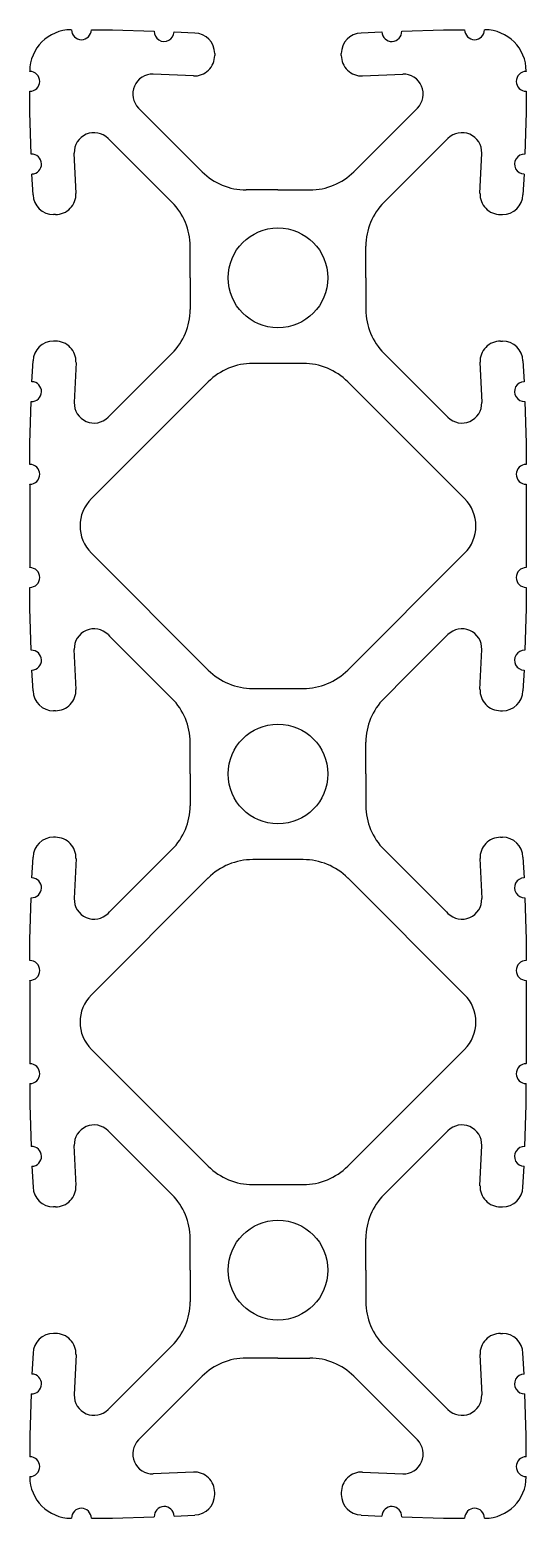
# Model space of a CAD drawing. Header units: millimetres. Extents: x -0.5 to 0.5, y -1.5 to 1.5.
import ezdxf

# ---------------------------------------------------------------- set-up
doc = ezdxf.new("R2010")
doc.units = ezdxf.units.MM
doc.header["$LTSCALE"] = 0.25
doc.layers.get('0').update_dxf_attribs({"linetype": 'CONTINUOUS'})
doc.layers.add('ASHADE', color=7, linetype='CONTINUOUS')

msp = doc.modelspace()

# ---------------------------------------------------------------- linework, layer by layer
at = {"linetype": 'CONTINUOUS'}
for p, q in [((-0.4167, 1.5), (-0.416, 1.5)), ((-0.376, 1.5), (-0.3333, 1.5)), ((-0.3333, 1.5), (-0.2493, 1.4971)), ((-0.2093, 1.4957), (-0.1674, 1.4935)), ((0.1674, 1.4935), (0.2093, 1.4957)), ((0.2493, 1.4971), (0.3333, 1.5)), ((0.3333, 1.5), (0.376, 1.5)), ((0.416, 1.5), (0.4167, 1.5)), ((-0.1275, 1.4522), (-0.1275, 1.4482)), ((0.1275, 1.4482), (0.1275, 1.4522)), ((-0.5, 1.416), (-0.5, 1.4167)), ((-0.1703, 1.4069), (-0.2512, 1.4105)), ((0.1703, 1.4069), (0.2512, 1.4105)), ((0.5, 1.4167), (0.5, 1.416)), ((-0.5, 1.3333), (-0.5, 1.376)), ((0.5, 1.376), (0.5, 1.3333)), ((-0.4971, 1.2493), (-0.5, 1.3333)), ((-0.1527, 1.2139), (-0.2809, 1.3422)), ((0.1527, 1.2139), (0.2809, 1.3422)), ((0.5, 1.3333), (0.4971, 1.2493)), ((-0.3394, 1.2781), (-0.2136, 1.1523)), ((0.2596, 1.1983), (0.3422, 1.2809)), ((-0.4069, 1.1703), (-0.4105, 1.2512)), ((0.4069, 1.1703), (0.4105, 1.2512)), ((-0.4935, 1.1674), (-0.4957, 1.2093)), ((0.4957, 1.2093), (0.4935, 1.1674)), ((0, 1.1773), (-0.0643, 1.1773)), ((0, 1.1773), (0.0643, 1.1773)), ((0.2596, 1.1983), (0.2136, 1.1523)), ((-0.4482, 1.1275), (-0.4522, 1.1275)), ((0.4482, 1.1275), (0.4522, 1.1275)), ((-0.177, 1), (-0.177, 1.0639)), ((0.177, 1), (0.177, 1.0639)), ((-0.177, 1), (-0.177, 0.9361)), ((0.177, 1), (0.177, 0.9361)), ((-0.4482, 0.8725), (-0.4522, 0.8725)), ((0.4482, 0.8725), (0.4522, 0.8725)), ((-0.3394, 0.7219), (-0.2136, 0.8477)), ((0.2136, 0.8477), (0.3394, 0.7219)), ((-0.4957, 0.7907), (-0.4935, 0.8326)), ((-0.4069, 0.8297), (-0.4105, 0.7488)), ((0.4069, 0.8298), (0.4105, 0.7488)), ((0.4935, 0.8327), (0.4957, 0.7907)), ((-0.5, 0.6667), (-0.4971, 0.7507)), ((0.4971, 0.7507), (0.5, 0.6667)), ((-0.5, 0.624), (-0.5, 0.6667)), ((0.5, 0.6667), (0.5, 0.624)), ((-0.5, 0.5833), (-0.5, 0.584)), ((0.5, 0.584), (0.5, 0.5833)), ((-0.5, 0.416), (-0.5, 0.4167)), ((0.5, 0.4167), (0.5, 0.416)), ((-0.5, 0.3333), (-0.5, 0.376)), ((0.5, 0.376), (0.5, 0.3333)), ((-0.4971, 0.2493), (-0.5, 0.3333)), ((0.5, 0.3333), (0.4971, 0.2493)), ((-0.3394, 0.2781), (-0.2136, 0.1523)), ((0.2596, 0.1983), (0.3422, 0.2809)), ((-0.4069, 0.1703), (-0.4105, 0.2512)), ((0.4069, 0.1703), (0.4105, 0.2512)), ((-0.4935, 0.1674), (-0.4957, 0.2093)), ((0.2596, 0.1983), (0.2136, 0.1523)), ((0.4957, 0.2093), (0.4935, 0.1674)), ((-0.4482, 0.1275), (-0.4522, 0.1275)), ((0.4482, 0.1275), (0.4522, 0.1275)), ((-0.177, 0), (-0.177, 0.0639)), ((0.177, 0), (0.177, 0.0639)), ((-0.177, 0), (-0.177, -0.0639)), ((0.177, 0), (0.177, -0.0639)), ((-0.4482, -0.1275), (-0.4522, -0.1275)), ((0.4482, -0.1275), (0.4522, -0.1275)), ((-0.4957, -0.2094), (-0.4935, -0.1674)), ((-0.4069, -0.1703), (-0.4105, -0.2512)), ((-0.3394, -0.2781), (-0.2136, -0.1523)), ((0.2136, -0.1523), (0.3394, -0.2781)), ((0.4069, -0.1702), (0.4105, -0.2512)), ((0.4935, -0.1673), (0.4957, -0.2094)), ((-0.5, -0.3333), (-0.4971, -0.2493)), ((0.4971, -0.2493), (0.5, -0.3333)), ((-0.5, -0.376), (-0.5, -0.3333)), ((0.5, -0.3333), (0.5, -0.376)), ((-0.5, -0.4167), (-0.5, -0.416)), ((0.5, -0.416), (0.5, -0.4167)), ((-0.5, -0.5833), (-0.5, -0.584)), ((0.5, -0.584), (0.5, -0.5833)), ((-0.5, -0.624), (-0.5, -0.6667)), ((0.5, -0.6667), (0.5, -0.624)), ((-0.5, -0.6667), (-0.4971, -0.7507)), ((0.4971, -0.7507), (0.5, -0.6667)), ((-0.4069, -0.8297), (-0.4105, -0.7488)), ((-0.3394, -0.7219), (-0.2136, -0.8477)), ((0.2136, -0.8477), (0.3394, -0.7219)), ((0.4069, -0.8298), (0.4105, -0.7488)), ((-0.4957, -0.7907), (-0.4935, -0.8326)), ((0.4935, -0.8327), (0.4957, -0.7907)), ((-0.4482, -0.8725), (-0.4522, -0.8725)), ((0.4482, -0.8726), (0.4522, -0.8726)), ((-0.177, -1), (-0.177, -0.9361)), ((0.177, -1), (0.177, -0.9361)), ((-0.177, -1), (-0.177, -1.064)), ((0.177, -1), (0.177, -1.0639)), ((-0.4482, -1.1275), (-0.4522, -1.1275)), ((0.4482, -1.1275), (0.4522, -1.1275)), ((-0.4935, -1.1674), (-0.4957, -1.2094)), ((-0.3394, -1.2781), (-0.2136, -1.1523)), ((0.2596, -1.1983), (0.2136, -1.1523)), ((0.4957, -1.2094), (0.4935, -1.1674)), ((-0.4069, -1.1703), (-0.4105, -1.2512)), ((0, -1.1773), (-0.0643, -1.1773)), ((0, -1.1773), (0.0643, -1.1773)), ((0.2596, -1.1983), (0.3422, -1.2809)), ((0.4069, -1.1703), (0.4105, -1.2512)), ((-0.1527, -1.214), (-0.2809, -1.3422)), ((0.1527, -1.214), (0.2809, -1.3422)), ((-0.4971, -1.2493), (-0.5, -1.3333)), ((0.5, -1.3333), (0.4971, -1.2493)), ((-0.5, -1.3333), (-0.5, -1.376)), ((0.5, -1.376), (0.5, -1.3333)), ((-0.1703, -1.4069), (-0.2512, -1.4105)), ((0.1703, -1.4069), (0.2512, -1.4105)), ((-0.5, -1.416), (-0.5, -1.4167)), ((0.5, -1.4167), (0.5, -1.416)), ((-0.1275, -1.4522), (-0.1275, -1.4482)), ((0.1275, -1.4482), (0.1275, -1.4522)), ((-0.3333, -1.5), (-0.2493, -1.4971)), ((-0.2093, -1.4957), (-0.1674, -1.4935)), ((0.1674, -1.4935), (0.2093, -1.4957)), ((0.2493, -1.4971), (0.3333, -1.5)), ((-0.4167, -1.5), (-0.416, -1.5)), ((-0.376, -1.5), (-0.3333, -1.5)), ((0.3333, -1.5), (0.376, -1.5)), ((0.416, -1.5), (0.4167, -1.5))]:
    msp.add_line(p, q, dxfattribs=at)
at = {"color": 7, "linetype": 'CONTINUOUS'}
for p, q in [((0.051, 0.8275), (-0.051, 0.8275)), ((-0.1405, 0.7904), (-0.3759, 0.555)), ((0.3759, 0.555), (0.1405, 0.7904)), ((-0.3759, 0.4449), (-0.1405, 0.2095)), ((0.1405, 0.2095), (0.3759, 0.4449)), ((-0.051, 0.1725), (0.051, 0.1725)), ((0.051, -0.1725), (-0.051, -0.1725)), ((-0.1405, -0.2096), (-0.3759, -0.445)), ((0.3759, -0.445), (0.1405, -0.2096)), ((-0.3759, -0.5551), (-0.1405, -0.7905)), ((0.1405, -0.7905), (0.3759, -0.5551)), ((-0.051, -0.8275), (0.051, -0.8275))]:
    msp.add_line(p, q, dxfattribs=at)
for p, q in [((-0.5, 0.584), (-0.5, 0.416)), ((0.5, 0.584), (0.5, 0.416)), ((-0.5, -0.4167), (-0.5, -0.584)), ((0.5, -0.4167), (0.5, -0.5833))]:
    msp.add_line(p, q)
at = {"linetype": 'CONTINUOUS'}
for centre in [(0, 1), (0, 0), (0, -1)]:
    msp.add_circle(centre, 0.1005, dxfattribs=at)
for centre, radius, start, end in [((-0.4167, 1.4167), 0.0833, 90, 180), ((-0.396, 1.5), 0.02, 180, 0), ((-0.2293, 1.4964), 0.02, 178, 358), ((-0.1688, 1.4522), 0.0413, 0.0002, 88.0002), ((0.1688, 1.4522), 0.0413, 92.0009, 180.0009), ((0.2293, 1.4964), 0.02, 182, 2), ((0.396, 1.5), 0.02, 180, 0), ((0.4167, 1.4167), 0.0833, 0.0011, 90.0011), ((-0.1688, 1.4482), 0.0413, 268, 0), ((0.1688, 1.4482), 0.0413, 180, 272), ((-0.5, 1.396), 0.02, 270, 90), ((-0.2526, 1.3705), 0.04, 87.9997, 225), ((0.2526, 1.3705), 0.04, 314.9996, 92.0003), ((0.5, 1.396), 0.02, 90, 270), ((-0.3705, 1.2526), 0.04, 44.9996, 182.0003), ((0.3705, 1.2526), 0.04, 357.9997, 135), ((-0.4964, 1.2293), 0.02, 272, 92), ((0.4964, 1.2293), 0.02, 88, 268), ((-0.0643, 1.3023), 0.125, 225.0001, 270), ((0.0643, 1.3023), 0.125, 270, 314.9995), ((-0.4482, 1.1688), 0.0413, 270, 2), ((0.4482, 1.1688), 0.0413, 178, 270), ((-0.4522, 1.1688), 0.0413, 182, 270), ((-0.302, 1.0639), 0.125, 0.0002, 45.0005), ((0.302, 1.0639), 0.125, 135.0007, 180), ((0.4522, 1.1688), 0.0413, 270, 358), ((-0.302, 0.9361), 0.125, 314.9997, 0), ((0.302, 0.9361), 0.125, 180, 225), ((-0.4522, 0.8312), 0.0413, 90, 178), ((-0.4482, 0.8312), 0.0413, 358, 90), ((0.4482, 0.8312), 0.0413, 90, 182), ((0.4522, 0.8312), 0.0413, 2.0011, 90.0011), ((-0.4964, 0.7707), 0.02, 268, 88), ((0.4964, 0.7707), 0.02, 92, 272), ((-0.3705, 0.7474), 0.04, 177.9997, 315), ((0.3705, 0.7474), 0.04, 224.9996, 2.0003), ((-0.5, 0.604), 0.02, 270, 90), ((0.5, 0.604), 0.02, 90, 270), ((-0.5, 0.396), 0.02, 270, 90), ((0.5, 0.396), 0.02, 90, 270), ((-0.3705, 0.2526), 0.04, 44.9996, 182.0003), ((0.3705, 0.2526), 0.04, 357.9997, 135), ((-0.4964, 0.2293), 0.02, 272, 92), ((0.4964, 0.2293), 0.02, 88, 268), ((-0.4522, 0.1688), 0.0413, 182, 270), ((-0.4482, 0.1688), 0.0413, 270, 2), ((-0.302, 0.0639), 0.125, 0.0002, 45.0005), ((0.302, 0.0639), 0.125, 135.0007, 180), ((0.4482, 0.1688), 0.0413, 178, 270), ((0.4522, 0.1688), 0.0413, 270, 358), ((-0.302, -0.0639), 0.125, 314.9997, 0), ((0.302, -0.0639), 0.125, 180, 225), ((-0.4522, -0.1688), 0.0413, 90, 178), ((-0.4482, -0.1688), 0.0413, 358, 90), ((0.4482, -0.1688), 0.0413, 90, 182), ((0.4522, -0.1688), 0.0413, 2.0011, 90.0011), ((-0.4964, -0.2293), 0.02, 268, 88), ((0.4964, -0.2293), 0.02, 92, 272), ((-0.3705, -0.2526), 0.04, 177.9997, 315), ((0.3705, -0.2526), 0.04, 224.9996, 2.0003), ((-0.5, -0.396), 0.02, 270, 90), ((0.5, -0.396), 0.02, 90, 270), ((-0.5, -0.604), 0.02, 270, 90), ((0.5, -0.604), 0.02, 90, 270), ((-0.3705, -0.7474), 0.04, 45, 182.0003), ((0.3705, -0.7474), 0.04, 357.9997, 135.0004), ((-0.4964, -0.7707), 0.02, 272, 92), ((0.4964, -0.7707), 0.02, 88, 268), ((-0.4522, -0.8312), 0.0413, 182, 270), ((-0.4482, -0.8312), 0.0413, 270, 2), ((0.4482, -0.8312), 0.0413, 178, 270), ((0.4522, -0.8312), 0.0413, 269.9989, 357.9989), ((-0.302, -0.9361), 0.125, 360, 45.0003), ((0.302, -0.9361), 0.125, 135, 180), ((-0.302, -1.064), 0.125, 314.9995, 359.9998), ((0.302, -1.0639), 0.125, 180, 224.9993), ((-0.4522, -1.1688), 0.0413, 90, 178), ((-0.4482, -1.1688), 0.0413, 358, 90), ((0.4482, -1.1688), 0.0413, 90, 182), ((0.4522, -1.1688), 0.0413, 2, 90), ((-0.0643, -1.3023), 0.125, 90, 134.9999), ((0.0643, -1.3023), 0.125, 45.0005, 90), ((-0.4964, -1.2293), 0.02, 268, 88), ((0.4964, -1.2293), 0.02, 92, 272), ((-0.3705, -1.2526), 0.04, 177.9997, 315.0004), ((0.3705, -1.2526), 0.04, 225, 2.0003), ((-0.2526, -1.3705), 0.04, 135, 272.0003), ((0.2526, -1.3705), 0.04, 267.9997, 45.0004), ((-0.5, -1.396), 0.02, 270, 90), ((0.5, -1.396), 0.02, 90, 270), ((-0.1688, -1.4482), 0.0413, 360, 92), ((0.1688, -1.4482), 0.0413, 88, 180), ((-0.4167, -1.4167), 0.0833, 180, 270), ((0.4167, -1.4167), 0.0833, 269.9989, 359.9989), ((-0.1688, -1.4522), 0.0413, 271.9998, 359.9998), ((0.1688, -1.4522), 0.0413, 179.9991, 267.9991), ((-0.396, -1.5), 0.02, 360, 180), ((-0.2293, -1.4964), 0.02, 2, 182), ((0.2293, -1.4964), 0.02, 358, 178), ((0.396, -1.5), 0.02, 360, 180)]:
    msp.add_arc(centre, radius, start, end, dxfattribs=at)
at = {"color": 7, "linetype": 'CONTINUOUS'}
for centre, radius, start, end in [((-0.051, 0.701), 0.1265, 90, 134.9997), ((0.051, 0.701), 0.1265, 44.9999, 90), ((-0.3209, 0.5), 0.0778, 134.9997, 224.9997), ((0.3209, 0.5), 0.0778, 314.9998, 44.9999), ((-0.051, 0.299), 0.1265, 224.9997, 270), ((0.051, 0.299), 0.1265, 270, 314.9998), ((-0.051, -0.2991), 0.1265, 90, 134.9997), ((0.051, -0.2991), 0.1265, 44.9999, 90), ((-0.3209, -0.5), 0.0778, 134.9997, 224.9997), ((0.3209, -0.5), 0.0778, 314.9998, 44.9999), ((-0.051, -0.701), 0.1265, 224.9997, 270), ((0.051, -0.701), 0.1265, 270, 314.9998)]:
    msp.add_arc(centre, radius, start, end, dxfattribs=at)
at = {"layer": 'ASHADE'}
for p, q in [((-0.3422, 1.2809), (-0.3394, 1.2781)), ((-0.3422, 0.7191), (-0.3394, 0.7219)), ((0.3394, 0.7219), (0.3394, 0.7219)), ((0.3394, 0.7219), (0.3422, 0.7191)), ((-0.3422, 0.2809), (-0.3394, 0.2781)), ((-0.3422, -0.2809), (-0.3394, -0.2781)), ((0.3394, -0.2781), (0.3422, -0.2809)), ((-0.3422, -0.7191), (-0.3394, -0.7219)), ((0.3422, -0.7191), (0.3394, -0.7219)), ((-0.3422, -1.2809), (-0.3394, -1.2781))]:
    msp.add_line(p, q, dxfattribs=at)

doc.saveas('drawing.dxf')
